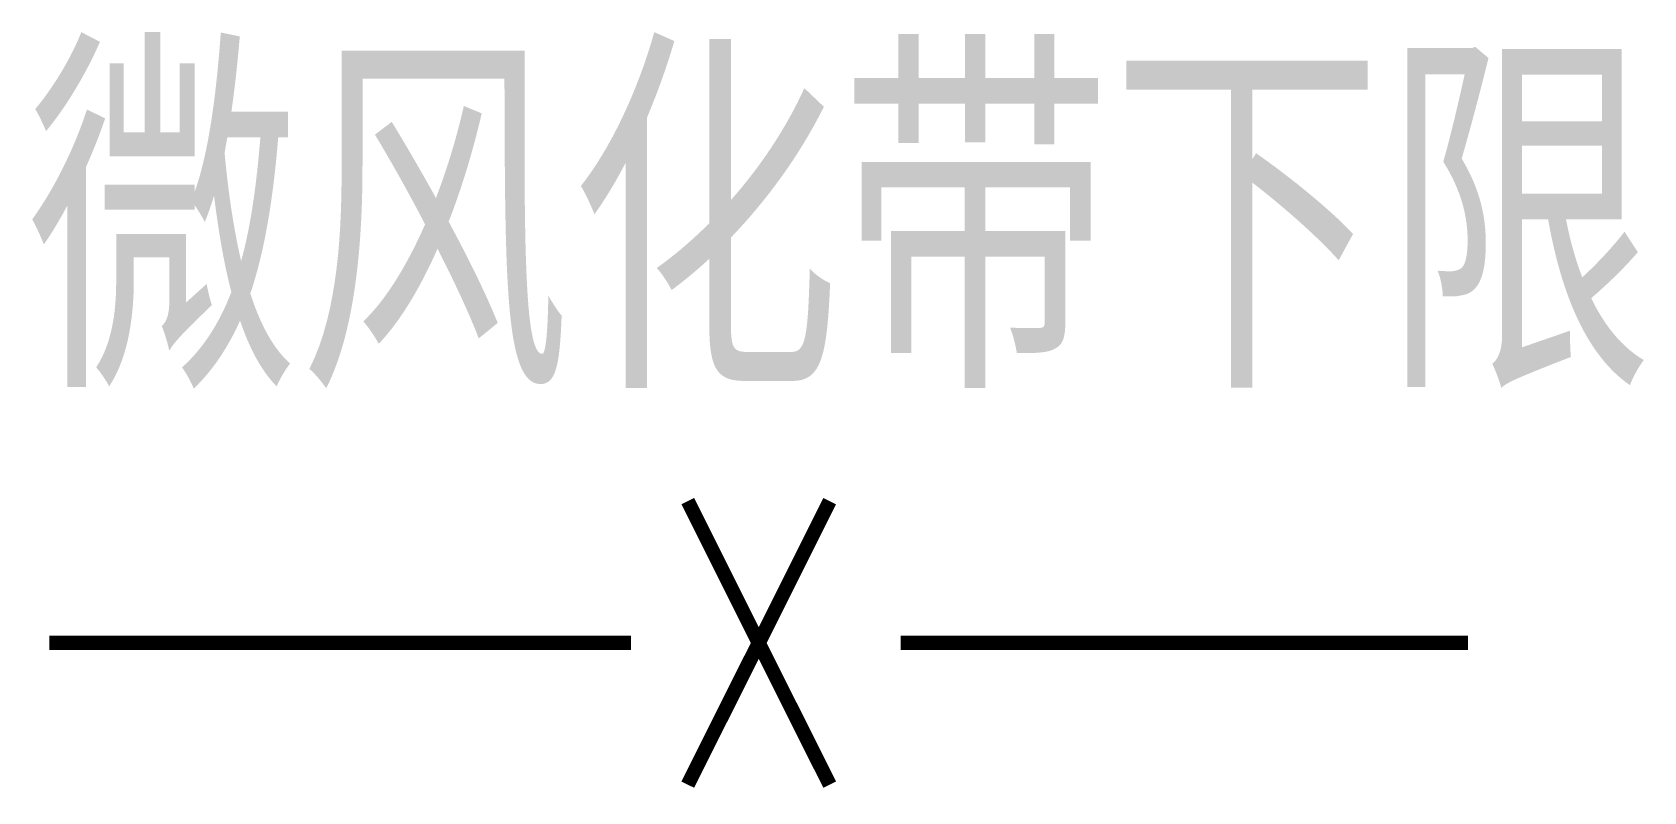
# Model space of a CAD drawing. Extents: x 2.2 to 13.6, y 1.6 to 6.9.
import ezdxf

# ---------------------------------------------------------------- set-up
doc = ezdxf.new("R2010")
doc.units = 0
doc.header["$MEASUREMENT"] = 0
doc.layers.get('0').update_dxf_attribs({"linetype": 'CONTINUOUS'})
doc.styles.add('LZ_FONTS_FS', font='hxm.ttf', dxfattribs={"width": 0.7})

msp = doc.modelspace()

# ---------------------------------------------------------------- linework, layer by layer
at = {"const_width": 0.1}
for points in [[(6.852, 1.634), (7.852, 3.634)], [(6.852, 3.634), (7.852, 1.634)], [(2.352, 2.634), (2.452, 2.634), (6.452, 2.634)], [(8.352, 2.634), (12.352, 2.634)]]:
    msp.add_lwpolyline(points, dxfattribs=at)

# ---------------------------------------------------------------- texts
at = {"style": 'LZ_FONTS_FS', "width": 0.7}
msp.add_text('微风化带下限', height=2, dxfattribs=at).set_placement((2.199, 4.651))

doc.saveas('drawing.dxf')
